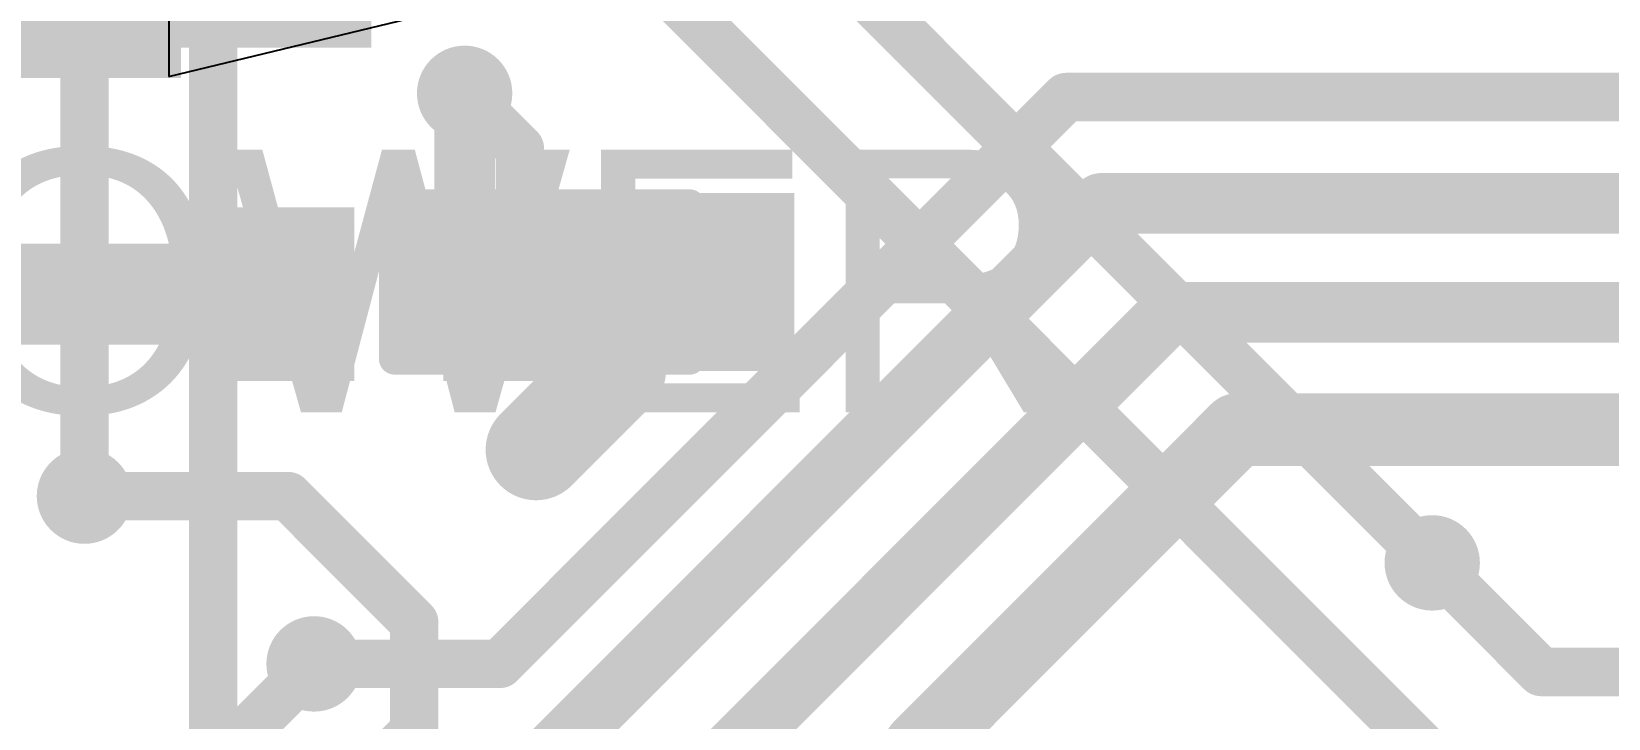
# Model space of a CAD drawing. Header units: millimetres. Extents: x -1.41 to 1.31, y -0.13 to 2.68.
# Drawn here: x -0.145 to 0.2457, y 0.5215 to 0.6915 of the extents above; entities that cross this region are included whole.
import ezdxf

# ---------------------------------------------------------------- set-up
doc = ezdxf.new("R2010")
doc.units = ezdxf.units.MM
doc.header["$MEASUREMENT"] = 0
for name, color, linetype in [('BottomLayer', 5, 'Continuous'), ('BottomPaste', 16, 'Continuous'), ('BottomSolder', 6, 'Continuous'), ('Mechanical2', 216, 'Continuous'), ('TopLayer', 1, 'Continuous'), ('TopOverlay', 2, 'Continuous'), ('TopPaste', 8, 'Continuous'), ('TopSolder', 216, 'Continuous'), ('ViaHoleLayer', 16, 'Continuous')]:
    doc.layers.add(name, color=color, linetype=linetype)
doc.styles.add('Arial', font='', dxfattribs={"height": 0.2})
doc.styles.get('Arial').set_extended_font_data('Arial')

# ---------------------------------------------------------------- blocks, each defined once
blk = doc.blocks.new('CAP_CASE_A_B_9')
at = {"layer": 'BottomLayer'}
for points in [[(-0.07421, 0.02343), (-0.03248, 0.02343), (-0.03248, -0.02343), (-0.07421, -0.02343)], [(-0.07421, 0.02343), (-0.03248, 0.02343), (-0.03248, -0.02343), (-0.07421, -0.02343)], [(0.03248, 0.02343), (0.07421, 0.02343), (0.07421, -0.02343), (0.03248, -0.02343)]]:
    blk.add_hatch(color=5, dxfattribs=at).paths.add_polyline_path(points)
at = {"layer": 'BottomPaste'}
for points in [[(-0.07421, 0.02343), (-0.03248, 0.02343), (-0.03248, -0.02343), (-0.07421, -0.02343)], [(-0.07421, 0.02343), (-0.03248, 0.02343), (-0.03248, -0.02343), (-0.07421, -0.02343)], [(0.03248, 0.02343), (0.07421, 0.02343), (0.07421, -0.02343), (0.03248, -0.02343)]]:
    blk.add_hatch(color=16, dxfattribs=at).paths.add_polyline_path(points)
at = {"layer": 'BottomSolder'}
for points in [[(-0.07821, 0.02743), (-0.02848, 0.02743), (-0.02848, -0.02743), (-0.07821, -0.02743)], [(-0.07821, 0.02743), (-0.02848, 0.02743), (-0.02848, -0.02743), (-0.07821, -0.02743)], [(0.02848, 0.02743), (0.07821, 0.02743), (0.07821, -0.02743), (0.02848, -0.02743)]]:
    blk.add_hatch(color=6, dxfattribs=at).paths.add_polyline_path(points)
blk = doc.blocks.new('LED_0402_66')
at = {"layer": 'TopLayer'}
for points in [[(-0.03091, 0.01417), (-0.0065, 0.01417), (-0.0065, -0.01417), (-0.03091, -0.01417)], [(0.0065, 0.01417), (0.03091, 0.01417), (0.03091, -0.01417), (0.0065, -0.01417)]]:
    blk.add_hatch(color=1, dxfattribs=at).paths.add_polyline_path(points)
at = {"layer": 'TopOverlay'}
blk.add_hatch(color=2, dxfattribs=at).paths.add_polyline_path([(0.037, -0.022), (0.063, -0.022), (0.063, 0.022), (0.037, 0.022)])
at = {"layer": 'TopPaste'}
for points in [[(-0.03091, 0.01417), (-0.0065, 0.01417), (-0.0065, -0.01417), (-0.03091, -0.01417)], [(0.0065, 0.01417), (0.03091, 0.01417), (0.03091, -0.01417), (0.0065, -0.01417)]]:
    blk.add_hatch(color=8, dxfattribs=at).paths.add_polyline_path(points)
at = {"layer": 'TopSolder'}
for points in [[(-0.03491, 0.01817), (-0.0025, 0.01817), (-0.0025, -0.01817), (-0.03491, -0.01817)], [(0.0025, 0.01817), (0.03491, 0.01817), (0.03491, -0.01817), (0.0025, -0.01817)]]:
    blk.add_hatch(color=216, dxfattribs=at).paths.add_polyline_path(points)
at = {"layer": 'TopOverlay', "const_width": 0.00787}
for points in [[(-0.036, 0.019), (0.037, 0.019)], [(-0.036, -0.019), (-0.036, 0.019)], [(0.037, -0.019), (0.037, 0.019)], [(-0.036, -0.019), (0.037, -0.019)]]:
    blk.add_lwpolyline(points, dxfattribs=at)
at = {"layer": 'TopOverlay', "const_width": 0.00394}
for points in [[(-0.03797, 0.019, 1), (-0.03403, 0.019, 1)], [(-0.03797, 0.019, 1), (-0.03403, 0.019, 1)], [(0.03503, 0.019, 1), (0.03897, 0.019, 1)], [(0.03503, 0.019, 1), (0.03897, 0.019, 1)], [(-0.03797, -0.019, 1), (-0.03403, -0.019, 1)], [(-0.03797, -0.019, 1), (-0.03403, -0.019, 1)], [(0.03503, -0.019, 1), (0.03897, -0.019, 1)], [(0.03503, -0.019, 1), (0.03897, -0.019, 1)]]:
    blk.add_lwpolyline(points, format="xyb", close=True, dxfattribs=at)
blk = doc.blocks.new('R__0603_B_72')
at = {"layer": 'BottomLayer'}
for points in [[(-0.045, -0.0175), (-0.045, 0.0175), (-0.015, 0.0175), (-0.015, -0.0175)], [(0.015, -0.0175), (0.015, 0.0175), (0.045, 0.0175), (0.045, -0.0175)]]:
    blk.add_hatch(color=5, dxfattribs=at).paths.add_polyline_path(points)
at = {"layer": 'BottomPaste'}
for points in [[(-0.045, -0.0175), (-0.045, 0.0175), (-0.015, 0.0175), (-0.015, -0.0175)], [(0.015, -0.0175), (0.015, 0.0175), (0.045, 0.0175), (0.045, -0.0175)]]:
    blk.add_hatch(color=16, dxfattribs=at).paths.add_polyline_path(points)
at = {"layer": 'BottomSolder'}
for points in [[(-0.049, -0.0215), (-0.049, 0.0215), (-0.011, 0.0215), (-0.011, -0.0215)], [(0.011, -0.0215), (0.011, 0.0215), (0.049, 0.0215), (0.049, -0.0215)]]:
    blk.add_hatch(color=6, dxfattribs=at).paths.add_polyline_path(points)

msp = doc.modelspace()

# ---------------------------------------------------------------- hatches: boundary and pattern name
at = {"layer": 'BottomLayer'}
msp.add_hatch(color=5, dxfattribs=at).paths.add_polyline_path([(-0.149, 0.68), (-0.108, 0.68), (-0.108, 0.80153), (-0.149, 0.80153)])
h = msp.add_hatch(color=5, dxfattribs=at)
edge = h.paths.add_edge_path()
edge.add_arc((-0.0377, 0.67623), 0.01181, 0, 360)
h = msp.add_hatch(color=5, dxfattribs=at)
edge = h.paths.add_edge_path()
edge.add_arc((-0.02, 0.588), 0.01181, 0, 360)
h = msp.add_hatch(color=5, dxfattribs=at)
edge = h.paths.add_edge_path()
edge.add_arc((-0.13189, 0.57653), 0.01181, 0, 360)
h = msp.add_hatch(color=5, dxfattribs=at)
edge = h.paths.add_edge_path()
edge.add_arc((0.202, 0.56), 0.01181, 0, 360)
h = msp.add_hatch(color=5, dxfattribs=at)
edge = h.paths.add_edge_path()
edge.add_arc((-0.075, 0.535), 0.01181, 0, 360)
at = {"layer": 'TopLayer'}
h = msp.add_hatch(color=1, dxfattribs=at)
edge = h.paths.add_edge_path()
edge.add_arc((-0.0377, 0.67623), 0.01181, 0, 360)
h = msp.add_hatch(color=1, dxfattribs=at)
edge = h.paths.add_edge_path()
edge.add_arc((-0.02, 0.588), 0.01181, 0, 360)
h = msp.add_hatch(color=1, dxfattribs=at)
edge = h.paths.add_edge_path()
edge.add_arc((-0.13189, 0.57653), 0.01181, 0, 360)
h = msp.add_hatch(color=1, dxfattribs=at)
edge = h.paths.add_edge_path()
edge.add_arc((0.202, 0.56), 0.01181, 0, 360)
h = msp.add_hatch(color=1, dxfattribs=at)
edge = h.paths.add_edge_path()
edge.add_arc((-0.075, 0.535), 0.01181, 0, 360)
at = {"layer": 'ViaHoleLayer'}
h = msp.add_hatch(color=16, dxfattribs=at)
edge = h.paths.add_edge_path()
edge.add_arc((-0.0377, 0.67623), 0.00591, 0, 360)
h = msp.add_hatch(color=16, dxfattribs=at)
edge = h.paths.add_edge_path()
edge.add_arc((-0.02, 0.588), 0.00591, 0, 360)
h = msp.add_hatch(color=16, dxfattribs=at)
edge = h.paths.add_edge_path()
edge.add_arc((-0.13189, 0.57653), 0.00591, 0, 360)
h = msp.add_hatch(color=16, dxfattribs=at)
edge = h.paths.add_edge_path()
edge.add_arc((0.202, 0.56), 0.00591, 0, 360)
h = msp.add_hatch(color=16, dxfattribs=at)
edge = h.paths.add_edge_path()
edge.add_arc((-0.075, 0.535), 0.00591, 0, 360)

# ---------------------------------------------------------------- linework, layer by layer
at = {"layer": 'BottomLayer'}
for p, q in [((-0.111, 0.754), (-0.111, 0.68039)), ((-0.111, 0.68039), (-0.04223, 0.697))]:
    msp.add_line(p, q, dxfattribs=at)
for points, const_width in [([(-0.12, 0.834), (0.207, 0.507)], 0.012), ([(0.01, 0.752), (0.202, 0.56)], 0.012), ([(-0.0377, 0.67623), (-0.024, 0.66253)], 0.012), ([(-0.024, 0.62653), (-0.024, 0.66253)], 0.012), ([(-0.22147, 0.62653), (-0.084, 0.62653)], 0.025), ([(-0.13189, 0.57653), (-0.08144, 0.57653)], 0.012), ([(-0.08144, 0.57653), (-0.05019, 0.54528)], 0.012), ([(-0.05019, 0.51831), (-0.05019, 0.54528)], 0.012), ([(-0.114, 0.496), (-0.075, 0.535)], 0.012), ([(-0.07425, 0.49425), (-0.05019, 0.51831)], 0.012)]:
    msp.add_lwpolyline(points, dxfattribs=dict(at, const_width=const_width))
for points, const_width in [([(-0.0407, 0.67623, 1), (-0.0347, 0.67623, 1)], 0.006), ([(-0.027, 0.66253, 1), (-0.021, 0.66253, 1)], 0.006), ([(-0.027, 0.66253, 1), (-0.021, 0.66253, 1)], 0.006), ([(-0.09025, 0.62653, 1), (-0.07775, 0.62653, 1)], 0.0125), ([(-0.027, 0.62653, 1), (-0.021, 0.62653, 1)], 0.006), ([(-0.13489, 0.57653, 1), (-0.12889, 0.57653, 1)], 0.006), ([(-0.08444, 0.57653, 1), (-0.07844, 0.57653, 1)], 0.006), ([(-0.08444, 0.57653, 1), (-0.07844, 0.57653, 1)], 0.006), ([(0.199, 0.56, 1), (0.205, 0.56, 1)], 0.006), ([(-0.05319, 0.54528, 1), (-0.04719, 0.54528, 1)], 0.006), ([(-0.05319, 0.54528, 1), (-0.04719, 0.54528, 1)], 0.006), ([(-0.078, 0.535, 1), (-0.072, 0.535, 1)], 0.006), ([(-0.05319, 0.51831, 1), (-0.04719, 0.51831, 1)], 0.006), ([(-0.05319, 0.51831, 1), (-0.04719, 0.51831, 1)], 0.006)]:
    msp.add_lwpolyline(points, format="xyb", close=True, dxfattribs=dict(at, const_width=const_width))
at = {"layer": 'Mechanical2', "const_width": 0.015}
msp.add_lwpolyline([(1.30453, 0.77794, -5.376897), (1.30384, 1.78291)], format="xyb", dxfattribs=at)
at = {"layer": 'TopLayer'}
for points, const_width in [([(-0.13189, 0.57653), (-0.13189, 0.83095)], 0.012), ([(-0.1, 0.5081), (-0.1, 0.76352)], 0.012), ([(-0.0377, 0.62953), (-0.0377, 0.67623)], 0.015), ([(-0.029, 0.535), (0.11131, 0.67531)], 0.012), ([(0.11131, 0.67531), (0.38781, 0.67531)], 0.012), ([(-0.025, 0.504), (0.12, 0.649)], 0.015), ([(0.12, 0.649), (0.47334, 0.649)], 0.015), ([(-0.0003, 0.6077), (-0.0003, 0.62953)], 0.025), ([(0.025, 0.51), (0.137, 0.622)], 0.015), ([(0.137, 0.622), (0.505, 0.622)], 0.015), ([(-0.02, 0.588), (-0.0003, 0.6077)], 0.025), ([(0.075, 0.51433), (0.15367, 0.593)], 0.018), ([(0.15367, 0.593), (0.55881, 0.593)], 0.018), ([(-0.02, 0.588), (-0.02, 0.588)], 0.025), ([(0.202, 0.56), (0.229, 0.533)], 0.012), ([(-0.075, 0.535), (-0.029, 0.535)], 0.012), ([(0.229, 0.533), (0.43, 0.533)], 0.012), ([(0.075, 0.42253), (0.075, 0.51433)], 0.018)]:
    msp.add_lwpolyline(points, dxfattribs=dict(at, const_width=const_width))
for points, const_width in [([(-0.04145, 0.67623, 1), (-0.03395, 0.67623, 1)], 0.0075), ([(0.10831, 0.67531, 1), (0.11431, 0.67531, 1)], 0.006), ([(0.10831, 0.67531, 1), (0.11431, 0.67531, 1)], 0.006), ([(0.11625, 0.649, 1), (0.12375, 0.649, 1)], 0.0075), ([(0.11625, 0.649, 1), (0.12375, 0.649, 1)], 0.0075), ([(-0.00655, 0.62953, 1), (0.00595, 0.62953, 1)], 0.0125), ([(-0.04145, 0.62953, 1), (-0.03395, 0.62953, 1)], 0.0075), ([(0.13325, 0.622, 1), (0.14075, 0.622, 1)], 0.0075), ([(0.13325, 0.622, 1), (0.14075, 0.622, 1)], 0.0075), ([(-0.00655, 0.6077, 1), (0.00595, 0.6077, 1)], 0.0125), ([(-0.00655, 0.6077, 1), (0.00595, 0.6077, 1)], 0.0125), ([(0.14917, 0.593, 1), (0.15817, 0.593, 1)], 0.009), ([(0.14917, 0.593, 1), (0.15817, 0.593, 1)], 0.009), ([(-0.02625, 0.588, 1), (-0.01375, 0.588, 1)], 0.0125), ([(-0.02625, 0.588, 1), (-0.01375, 0.588, 1)], 0.0125), ([(-0.02625, 0.588, 1), (-0.01375, 0.588, 1)], 0.0125), ([(-0.13489, 0.57653, 1), (-0.12889, 0.57653, 1)], 0.006), ([(0.199, 0.56, 1), (0.205, 0.56, 1)], 0.006), ([(-0.078, 0.535, 1), (-0.072, 0.535, 1)], 0.006), ([(-0.032, 0.535, 1), (-0.026, 0.535, 1)], 0.006), ([(-0.032, 0.535, 1), (-0.026, 0.535, 1)], 0.006), ([(0.226, 0.533, 1), (0.232, 0.533, 1)], 0.006), ([(0.226, 0.533, 1), (0.232, 0.533, 1)], 0.006), ([(0.0705, 0.51433, 1), (0.0795, 0.51433, 1)], 0.009), ([(0.0705, 0.51433, 1), (0.0795, 0.51433, 1)], 0.009)]:
    msp.add_lwpolyline(points, format="xyb", close=True, dxfattribs=dict(at, const_width=const_width))

# ---------------------------------------------------------------- block references
for name, p in [('CAP_CASE_A_B_9', (-0.139, 0.715)), ('LED_0402_66', (-0.019, 0.62953))]:
    msp.add_blockref(name, p)
at = {"rotation": 180}
msp.add_blockref('R__0603_B_72', (-0.054, 0.62653), dxfattribs=at)

# ---------------------------------------------------------------- texts
at = {"layer": 'TopOverlay', "style": 'Arial'}
msp.add_text('3V3 POWER', height=0.065, rotation=360, dxfattribs=at).set_placement((-0.415, 0.59729))

doc.saveas('drawing.dxf')
